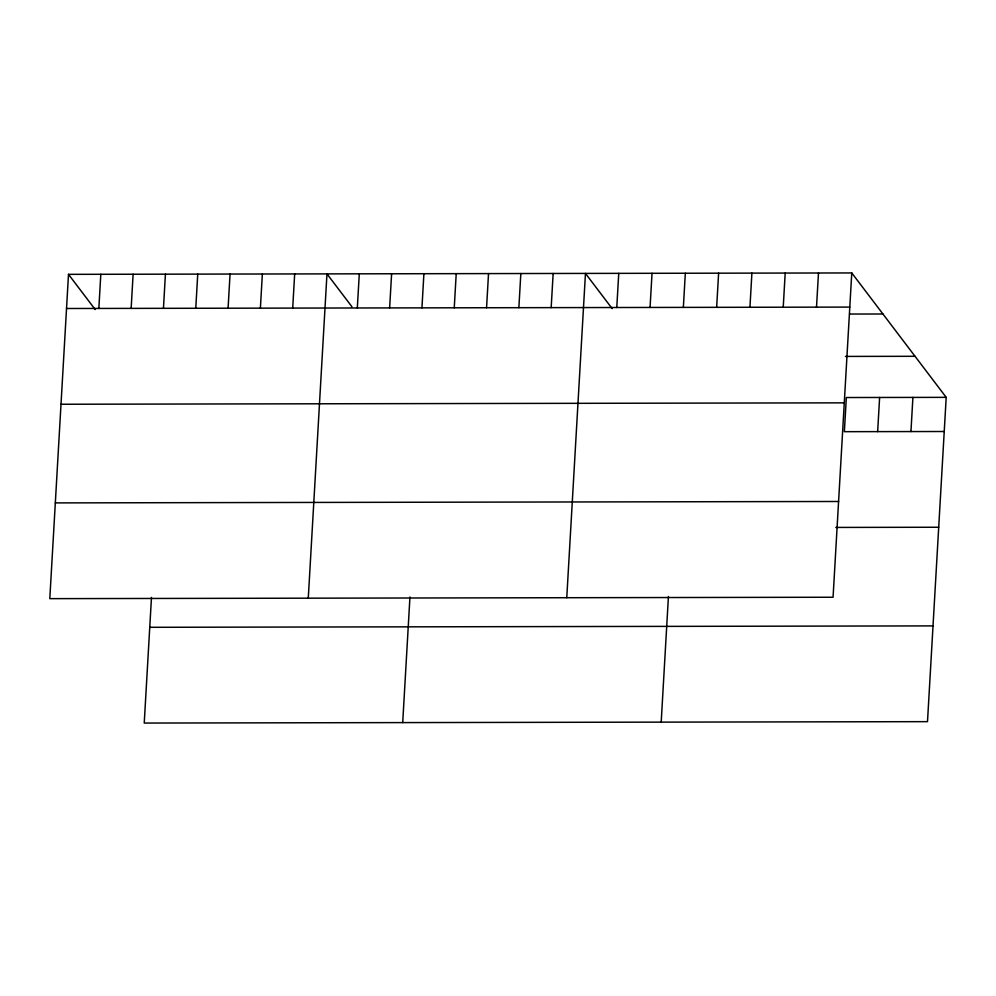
<?xml version="1.0" encoding="UTF-8"?>
<svg xmlns="http://www.w3.org/2000/svg" width="996" height="996" viewBox="0 0 996 996"><rect width="100%" height="100%" fill="white"/><g stroke="black" fill="none" stroke-linecap="round" stroke-linejoin="round"><path stroke-width="1.49" d="M68.5 274.348L49.8 598.646L833.067 597.239L851.767 272.941L68.5 274.348L95.205 309.544M98.841 308.449L100.808 274.298M131.148 308.387L133.115 274.236M163.456 308.324L165.423 274.174M151.479 597.413L144.233 723.059L927.5 721.652L946.2 397.354L851.767 272.941M195.764 308.274L197.743 274.124M228.084 308.212L230.051 274.062M260.392 308.15L262.359 274M292.7 308.088L294.667 273.95M308.274 598.185L326.974 273.888L351.912 306.731M357.315 307.976L359.295 273.825M389.635 307.913L391.602 273.776M421.943 307.864L423.91 273.713M402.708 722.598L409.954 596.953M454.251 307.801L456.218 273.651M486.558 307.739L488.526 273.601M518.866 307.689L520.833 273.539M551.174 307.627L553.154 273.477M566.761 597.712L585.461 273.427L612.167 308.611M616.773 307.515L618.753 273.365M650.064 307.453L652.031 273.302M683.356 307.391L685.323 273.24M661.195 722.125L668.428 596.48M716.647 307.328L718.614 273.178M749.938 307.266L751.905 273.116M783.23 307.216L785.197 273.066M816.508 307.154L818.488 273.004M877.65 431.617L879.617 397.466M910.942 431.567L912.909 397.416M66.533 308.499L849.8 307.092M849.638 314.051L882.929 314.001M845.43 356.419L915.038 356.294M946.2 397.354L846.339 397.529L844.359 431.679L944.233 431.505M61.005 404.252L844.284 402.845M55.315 502.905L838.595 501.486M835.818 527.432L938.705 527.245M149.749 627.306L933.028 625.899"/></g></svg>
